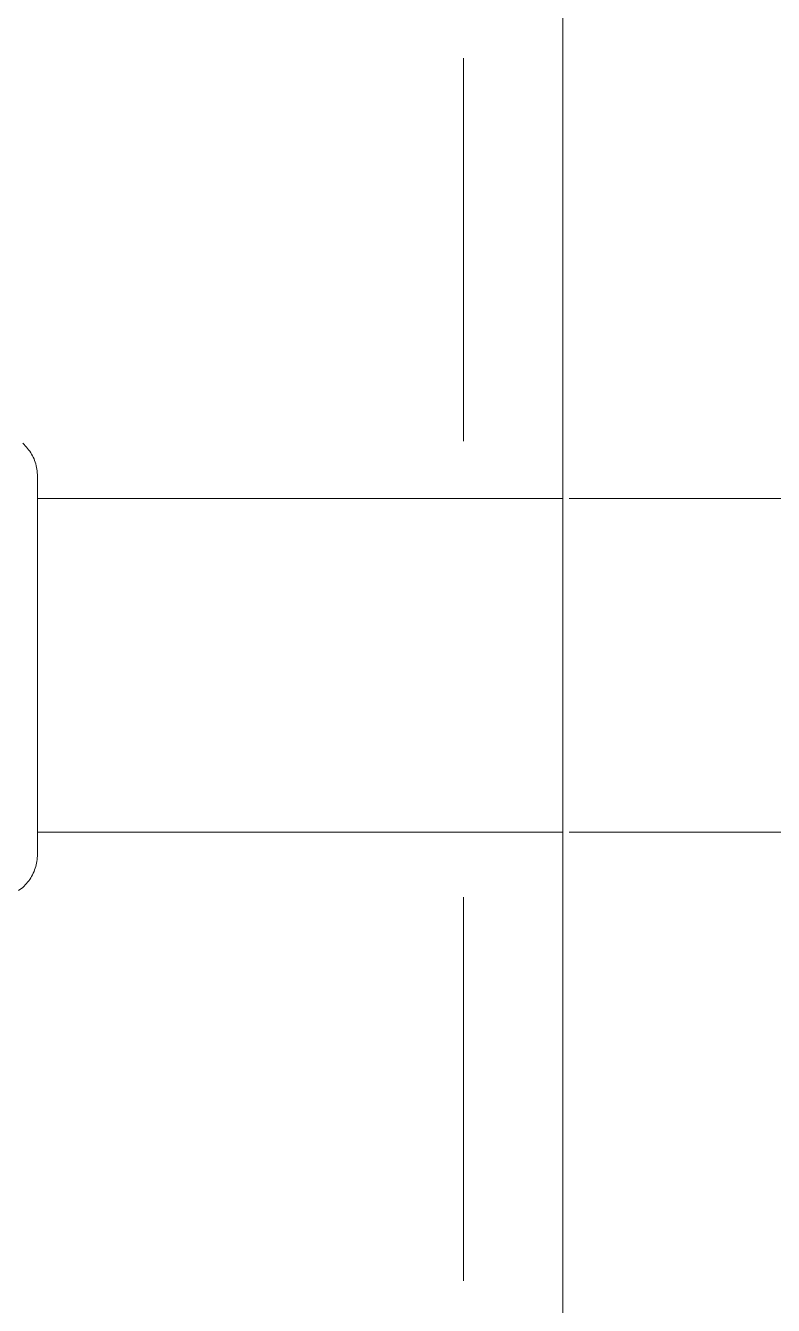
# Model space of a CAD drawing. Header units: metres. Extents: x 1 to 114, y -6 to 62.
# Drawn here: x 59.4065 to 59.4919, y 2.2268 to 2.3731 of the extents above; entities that cross this region are included whole.
import ezdxf

# ---------------------------------------------------------------- set-up
doc = ezdxf.new("R2010")
doc.units = ezdxf.units.M
doc.layers.add('A-DETL-GENF', color=7, linetype='Continuous', lineweight=5)
doc.layers.add('P-SANR-FIXT', color=7, linetype='Continuous', lineweight=5)
doc.layers.add('ARQ_1100_BASE_TÉRREO_GARAGEM_dwg', color=7, linetype='Continuous', lineweight=5, true_color=0x767676)
pattern_1 = [(45, (18.43023, 0), (-0.1767767, 0.1767767), [])]

# ---------------------------------------------------------------- blocks, each defined once
blk = doc.blocks.new('USO_ESG_Cuba lavatório retângular - Uso geral-4179220-PLANTA BAIXA GERAL')
at = {"layer": 'P-SANR-FIXT'}
blk.add_line((0.18693, -0.145), (-0.18585, -0.145), dxfattribs=at)
at = {"layer": 'P-SANR-FIXT', "color": 8, "true_color": 0x797979}
blk.add_line((-0.12001, -0.145), (0.18693, -0.145), dxfattribs=at)
blk = doc.blocks.new('USO_ESG_Sifão de Uso Geral - Sifão para lavatório-4179222-PLANTA BAIXA GERAL')
at = {"layer": 'P-SANR-FIXT', "color": 8, "true_color": 0x797979}
for p, q in [((-0.01905, -0.05521), (-0.01905, -0.14425)), ((0.01905, -0.14425), (0.01905, -0.05521)), ((-0.01905, -0.145), (-0.01905, -0.205)), ((0.01905, -0.205), (0.01905, -0.145)), ((-0.01979, -0.205), (-0.02012, -0.205)), ((-0.01943, -0.205), (-0.01979, -0.205)), ((-0.01953, -0.205), (-0.01915, -0.205)), ((-0.01905, -0.205), (-0.0184, -0.205)), ((-0.01905, -0.205), (-0.0184, -0.205)), ((-0.0165, -0.205), (0, -0.205)), ((0, -0.205), (-0.00086, -0.205)), ((0, -0.205), (0.0165, -0.205)), ((0.00282, -0.205), (0.00196, -0.205)), ((0.00862, -0.205), (0.00782, -0.205)), ((0.00941, -0.205), (0.00862, -0.205)), ((0.01732, -0.205), (0.01679, -0.205)), ((0.0184, -0.205), (0.01905, -0.205)), ((0.0184, -0.205), (0.01905, -0.205)), ((0.02131, -0.205), (0.02116, -0.205))]:
    blk.add_line(p, q, dxfattribs=at)
at = {"layer": 'P-SANR-FIXT', "color": 253, "true_color": 0xb6b6b6}
for p, q in [((-0.0184, -0.205), (-0.0165, -0.205)), ((-0.01782, -0.205), (-0.01732, -0.205)), ((-0.0092, -0.205), (-0.00997, -0.205)), ((-0.00086, -0.205), (-0.00173, -0.205)), ((0.01018, -0.205), (0.00941, -0.205)), ((0.0165, -0.205), (0.0184, -0.205)), ((0.01769, -0.205), (0.01817, -0.205)), ((0.02356, -0.2054), (0.02375, -0.20548))]:
    blk.add_line(p, q, dxfattribs=at)
at = {"layer": 'P-SANR-FIXT', "color": 254, "true_color": 0xdadada}
for p, q in [((-0.0184, -0.205), (-0.0165, -0.205)), ((-0.008, -0.205), (-0.01131, -0.205)), ((-0.008, -0.205), (-0.01131, -0.205)), ((-0.01018, -0.205), (-0.00941, -0.205)), ((-0.00196, -0.205), (-0.0011, -0.205)), ((0.0165, -0.205), (0.0184, -0.205)), ((0.01718, -0.205), (0.01769, -0.205))]:
    blk.add_line(p, q, dxfattribs=at)
at = {"layer": 'P-SANR-FIXT', "color": 9, "true_color": 0xbcbcbc}
for p, q in [((-0.01732, -0.205), (-0.01679, -0.205)), ((-0.01131, -0.205), (-0.016, -0.205)), ((-0.01545, -0.205), (-0.016, -0.205)), ((-0.01131, -0.205), (-0.01545, -0.205)), ((0, -0.205), (-0.008, -0.205)), ((0, -0.205), (-0.008, -0.205)), ((0.008, -0.205), (0, -0.205)), ((0.008, -0.205), (0, -0.205)), ((0.01386, -0.205), (0.01131, -0.205)), ((0.016, -0.205), (0.01131, -0.205)), ((0.016, -0.205), (0.01386, -0.205))]:
    blk.add_line(p, q, dxfattribs=at)
at = {"layer": 'P-SANR-FIXT', "color": 7, "true_color": 0xeeeeee}
for p, q in [((-0.01679, -0.205), (-0.01623, -0.205)), ((-0.00536, -0.205), (-0.00452, -0.205))]:
    blk.add_line(p, q, dxfattribs=at)
at = {"layer": 'P-SANR-FIXT', "color": 254, "true_color": 0xdddddd}
for p, q in [((-0.0165, -0.205), (0, -0.205)), ((-0.01376, -0.205), (-0.01308, -0.205)), ((0, -0.205), (0.0165, -0.205))]:
    blk.add_line(p, q, dxfattribs=at)
at = {"layer": 'P-SANR-FIXT', "color": 7, "true_color": 0xececec}
for p, q in [((0.01131, -0.205), (0.008, -0.205)), ((0.01131, -0.205), (0.008, -0.205)), ((0.0092, -0.205), (0.00997, -0.205))]:
    blk.add_line(p, q, dxfattribs=at)
at = {"layer": 'P-SANR-FIXT', "color": 8, "true_color": 0x797979, "flags": 128}
for points in [[(-0.02537, -0.20669), (-0.02523, -0.20654), (-0.02509, -0.2064), (-0.02494, -0.20626), (-0.02478, -0.20613), (-0.02462, -0.20601), (-0.02446, -0.20589), (-0.02429, -0.20578)], [(-0.02338, -0.20533), (-0.02319, -0.20526), (-0.023, -0.2052), (-0.0228, -0.20515), (-0.0226, -0.2051), (-0.0224, -0.20507), (-0.0222, -0.20504), (-0.022, -0.20502), (-0.0218, -0.205), (-0.0216, -0.205)], [(-0.02012, -0.205), (-0.02042, -0.205), (-0.02068, -0.205), (-0.02091, -0.205), (-0.02111, -0.205), (-0.02127, -0.205), (-0.0214, -0.205), (-0.0215, -0.205), (-0.02156, -0.205), (-0.02159, -0.205)], [(-0.02159, -0.205), (-0.02157, -0.205), (-0.02152, -0.205), (-0.02143, -0.205), (-0.02131, -0.205), (-0.02116, -0.205), (-0.02097, -0.205), (-0.02075, -0.205), (-0.02049, -0.205), (-0.02021, -0.205), (-0.01988, -0.205), (-0.01953, -0.205)], [(-0.01817, -0.205), (-0.01862, -0.205), (-0.01904, -0.205), (-0.01943, -0.205)], [(-0.01915, -0.205), (-0.01874, -0.205), (-0.01829, -0.205), (-0.01782, -0.205)], [(-0.00997, -0.205), (-0.01073, -0.205), (-0.01147, -0.205), (-0.01219, -0.205), (-0.01289, -0.205), (-0.01358, -0.205), (-0.01424, -0.205), (-0.01487, -0.205), (-0.01549, -0.205), (-0.01608, -0.205), (-0.01664, -0.205), (-0.01718, -0.205)], [(-0.00429, -0.205), (-0.00513, -0.205), (-0.00597, -0.205), (-0.00679, -0.205), (-0.00761, -0.205), (-0.00841, -0.205), (-0.0092, -0.205)], [(-0.00173, -0.205), (-0.00258, -0.205), (-0.00344, -0.205), (-0.00429, -0.205)], [(0.00196, -0.205), (0.0011, -0.205), (0.00023, -0.205), (0, -0.205)], [(0.00782, -0.205), (0.00701, -0.205), (0.00619, -0.205), (0.00536, -0.205), (0.00452, -0.205), (0.00367, -0.205), (0.00282, -0.205)], [(0.01679, -0.205), (0.01623, -0.205), (0.01565, -0.205), (0.01504, -0.205), (0.01441, -0.205), (0.01376, -0.205), (0.01308, -0.205), (0.01238, -0.205), (0.01166, -0.205), (0.01093, -0.205), (0.01018, -0.205)], [(0.01817, -0.205), (0.01862, -0.205), (0.01904, -0.205), (0.01943, -0.205), (0.01979, -0.205), (0.02012, -0.205), (0.02042, -0.205), (0.02068, -0.205), (0.02091, -0.205), (0.02111, -0.205), (0.02127, -0.205), (0.0214, -0.205), (0.0215, -0.205), (0.02156, -0.205), (0.02159, -0.205)], [(0.02049, -0.205), (0.02021, -0.205), (0.01988, -0.205), (0.01953, -0.205), (0.01915, -0.205), (0.01874, -0.205), (0.01829, -0.205)], [(0.02116, -0.205), (0.02097, -0.205), (0.02075, -0.205), (0.02049, -0.205)], [(0.02159, -0.205), (0.02157, -0.205), (0.02152, -0.205), (0.02143, -0.205), (0.02131, -0.205)], [(0.02159, -0.205), (0.02179, -0.205), (0.02199, -0.20502), (0.0222, -0.20504), (0.0224, -0.20506), (0.0226, -0.2051), (0.02279, -0.20515), (0.02299, -0.2052), (0.02318, -0.20526), (0.02338, -0.20533), (0.02356, -0.2054)], [(0.02445, -0.20589), (0.02462, -0.206), (0.02478, -0.20613), (0.02493, -0.20626), (0.02508, -0.2064), (0.02523, -0.20654), (0.02537, -0.20669), (0.0255, -0.20684), (0.02563, -0.207), (0.02574, -0.20716)]]:
    blk.add_lwpolyline(points, dxfattribs=at)
at = {"layer": 'P-SANR-FIXT', "color": 253, "true_color": 0xb6b6b6, "flags": 128}
for points in [[(-0.02429, -0.20578), (-0.02412, -0.20567), (-0.02394, -0.20558), (-0.02376, -0.20549), (-0.02357, -0.2054), (-0.02338, -0.20533)], [(-0.01718, -0.205), (-0.01769, -0.205), (-0.01817, -0.205)], [(0.01829, -0.205), (0.01782, -0.205), (0.01732, -0.205)], [(0.02375, -0.20548), (0.02393, -0.20557), (0.02411, -0.20567), (0.02428, -0.20577), (0.02445, -0.20589)]]:
    blk.add_lwpolyline(points, dxfattribs=at)
at = {"layer": 'P-SANR-FIXT', "color": 9, "true_color": 0xbcbcbc, "flags": 128}
for points in [[(-0.01623, -0.205), (-0.01565, -0.205), (-0.01504, -0.205), (-0.01441, -0.205), (-0.01376, -0.205)], [(-0.01308, -0.205), (-0.01238, -0.205), (-0.01166, -0.205), (-0.01093, -0.205), (-0.01018, -0.205)], [(-0.00941, -0.205), (-0.00862, -0.205), (-0.00782, -0.205), (-0.00701, -0.205), (-0.00619, -0.205), (-0.00536, -0.205)], [(-0.00452, -0.205), (-0.00367, -0.205), (-0.00282, -0.205), (-0.00196, -0.205)], [(-0.0011, -0.205), (-0.00023, -0.205), (0, -0.205)], [(0, -0.205), (0.00086, -0.205), (0.00173, -0.205), (0.00258, -0.205), (0.00344, -0.205), (0.00429, -0.205), (0.00513, -0.205)], [(0.00513, -0.205), (0.00597, -0.205), (0.00679, -0.205), (0.00761, -0.205), (0.00841, -0.205), (0.0092, -0.205)], [(0.00997, -0.205), (0.01073, -0.205), (0.01147, -0.205), (0.01219, -0.205), (0.01289, -0.205), (0.01358, -0.205), (0.01424, -0.205), (0.01487, -0.205)], [(0.01487, -0.205), (0.01549, -0.205), (0.01608, -0.205), (0.01664, -0.205), (0.01718, -0.205)]]:
    blk.add_lwpolyline(points, dxfattribs=at)
blk = doc.blocks.new('ARQ_1100_BASE_TÉRREO_GARAGEM_dwg-4178582-PLANTA BAIXA GERAL')
at = {"color": 254, "lineweight": 5, "true_color": 0xcecece}
for p, q in [((41.02627, 2.36935), (41.02627, 2.32556)), ((41.02627, 2.27347), (41.02627, 2.22967))]:
    blk.add_line(p, q, dxfattribs=at)

msp = doc.modelspace()

# ---------------------------------------------------------------- hatches: boundary and pattern name
at = {"layer": 'A-DETL-GENF', "true_color": 0xffffff}
h = msp.add_hatch(dxfattribs=at)
h.set_pattern_fill('FP_8', style=0, pattern_type=2)
h.set_pattern_definition(pattern_1)
h.paths.add_polyline_path([(59.26284, 2.09515), (59.26284, 2.50132), (59.24211, 2.49642), (59.23205, 2.48582), (59.22381, 2.44074), (59.22864, 2.12692), (59.23265, 2.11304), (59.24211, 2.10359), (59.25571, 2.09515)])
h.paths.add_polyline_path([(59.52232, 2.09515), (59.53069, 2.09998), (59.55402, 2.11345), (59.56246, 2.14495), (59.55763, 2.47308), (59.55402, 2.48655), (59.52232, 2.50486), (59.36284, 2.50003), (59.36816, 2.32997), (59.38182, 2.32322), (59.39168, 2.30527), (59.38822, 2.28496), (59.37305, 2.27122), (59.36284, 2.26912), (59.36284, 2.09515), (59.46859, 2.09515)])
h.paths.add_polyline_path([(59.55947, 2.28157), (59.40785, 2.2865), (59.40785, 2.31837), (59.55893, 2.31344), (59.56013, 2.28157)])
h.paths.add_polyline_path([(61.58959, 58.78279), (61.58988, 58.78769), (61.61104, 58.79918), (61.61268, 58.80146), (61.61268, 59.00183), (61.58986, 59.00183), (61.58959, 58.78329)])
h.paths.add_polyline_path([(61.26614, 58.78279), (61.27081, 59.01548), (61.39816, 59.01548), (61.39816, 59.11989), (61.24309, 59.11625), (61.24577, 58.78279), (61.26583, 58.78279)])
h.paths.add_polyline_path([(61.44447, 58.9103), (61.4546, 58.92183), (61.4579, 58.93509), (61.45387, 58.95011), (61.4397, 58.96242), (61.42168, 58.96432), (61.40926, 58.95836), (61.40729, 58.95036), (61.44288, 58.94846), (61.44656, 58.92598), (61.44532, 58.91162)])
h.paths.add_polyline_path([(61.53525, 59.01548), (61.55649, 59.01665), (61.55623, 59.04183), (61.61268, 59.04183), (61.61268, 59.09639), (61.60309, 59.11301), (61.5774, 59.11989), (61.47717, 59.11662), (61.52285, 59.07913), (61.53168, 59.07913), (61.53651, 59.05728), (61.54651, 59.03996), (61.51919, 59.01996), (61.43496, 59.10418), (61.4397, 59.01548), (61.53285, 59.01548)])
h.paths.add_polyline_path([(61.34689, 59.05625), (61.32402, 59.05625), (61.32402, 59.07912), (61.34689, 59.07912), (61.34689, 59.06522)])
h.paths.add_polyline_path([(61.42253, 59.11662), (61.41163, 59.11989), (61.42149, 59.11662)])
h = msp.add_hatch(dxfattribs=at)
h.set_pattern_fill('FP_8', style=0, pattern_type=2)
h.set_pattern_definition(pattern_1)
h.paths.add_polyline_path([(59.53069, 2.28452), (59.55763, 2.28937), (59.55763, 2.31543), (59.40785, 2.31129), (59.40785, 2.28452), (59.51821, 2.28452)])
h.paths.add_polyline_path([(61.4207, 59.01548), (61.43202, 59.01996), (61.42632, 59.05625), (61.41642, 59.05625), (61.42149, 59.07912), (61.43202, 59.07912), (61.42632, 59.11283), (61.4155, 59.11662), (61.40111, 59.11662), (61.40662, 59.01548), (61.42008, 59.01548)])

# ---------------------------------------------------------------- block references
at = {"layer": 'ARQ_1100_BASE_TÉRREO_GARAGEM_dwg', "color": 253, "true_color": 0xaaaaaa}
msp.add_blockref('ARQ_1100_BASE_TÉRREO_GARAGEM_dwg-4178582-PLANTA BAIXA GERAL', (18.43023, 0), dxfattribs=at)
at = {"layer": 'P-SANR-FIXT', "rotation": 269.9999999999997}
msp.add_blockref('USO_ESG_Cuba lavatório retângular - Uso geral-4179220-PLANTA BAIXA GERAL', (59.61285, 2.29997), dxfattribs=at)
at = {"layer": 'P-SANR-FIXT', "color": 8, "true_color": 0x808080, "rotation": 269.9999999999997}
msp.add_blockref('USO_ESG_Sifão de Uso Geral - Sifão para lavatório-4179222-PLANTA BAIXA GERAL', (59.61285, 2.29997), dxfattribs=at)

doc.saveas('drawing.dxf')
